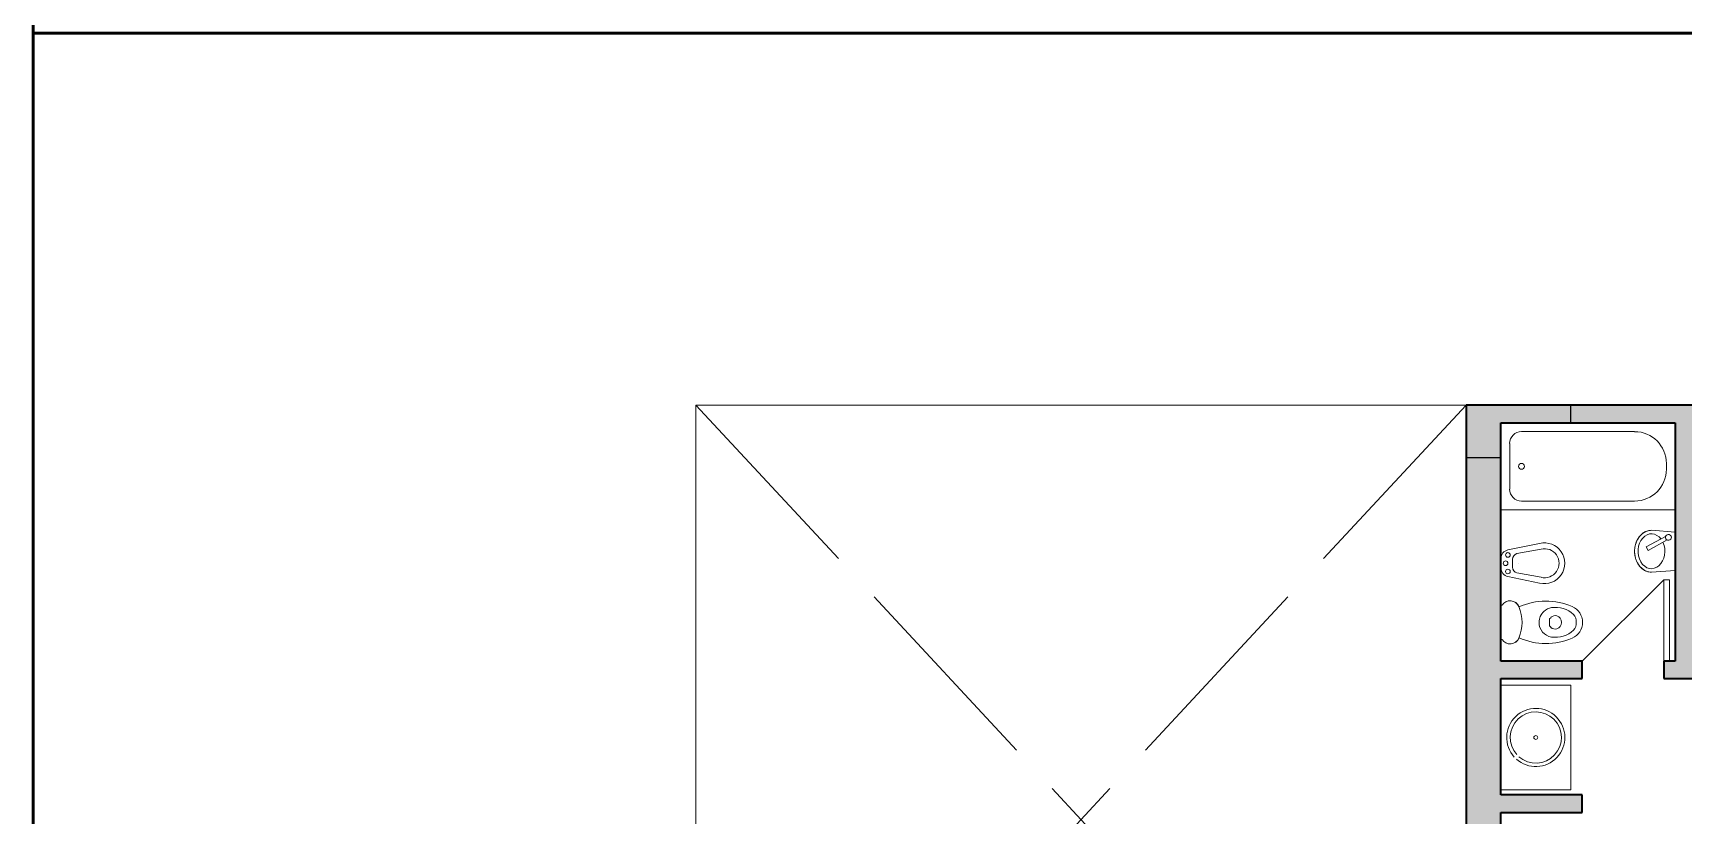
# Model space of a CAD drawing. Header units: metres. Extents: x 42 to 294, y -52 to 32.
# Drawn here: x 41.79 to 55.99, y -3.39 to 3.34 of the extents above; entities that cross this region are included whole.
import ezdxf

# ---------------------------------------------------------------- set-up
doc = ezdxf.new("R2010")
doc.units = ezdxf.units.M
doc.header["$LTSCALE"] = 0.15
doc.linetypes.add('ACAD_ISO02W100', pattern=[15, 12, -3])
doc.layers.get('0').update_dxf_attribs({"lineweight": 20})
for name, color, linetype, lineweight in [('A-DOORSYM', 1, 'Continuous', 9), ('A-WALL', 2, 'Continuous', 30), ('P-SANRFIM', 6, 'Continuous', 9), ('RECUADRO', 82, 'Continuous', 50)]:
    doc.layers.add(name, color=color, linetype=linetype, lineweight=lineweight)
doc.layers.add('Hatch', color=8, linetype='Continuous')
doc.layers.add('MUROS', color=11, linetype='Continuous')

# ---------------------------------------------------------------- blocks, each defined once
blk = doc.blocks.new('Puerta de 1 hoja - 70x210 cm-112-04 Tercer piso')
at = {"layer": 'A-DOORSYM', "lineweight": 13}
for p, q in [((0.617, 0.775), (-0.083, 0.075)), ((0.617, 0.775), (-0.083, 0.075)), ((0.617, 0.075), (0.617, 0.775))]:
    blk.add_line(p, q, dxfattribs=at)
blk = doc.blocks.new('Sink - Bathroom _2_ - Sink - Bathroom _2_-60-04 Tercer piso')
at = {"layer": 'P-SANRFIM'}
for p, q in [((-0.425, 0.6), (-0.425, 0)), ((0.475, 0.6), (-0.425, 0.6)), ((-0.425, 0.6), (0.475, 0.6)), ((-0.425, 0), (-0.425, 0.6)), ((0.475, 0), (0.475, 0.6)), ((0.475, 0.6), (0.475, 0))]:
    blk.add_line(p, q, dxfattribs=at)
blk.add_circle((0.025, 0.3), 0.017, dxfattribs=at)
for radius, start, end in [(0.25, 318.0028, 312.3075), (0.22, 318.5288, 312.0316)]:
    blk.add_arc((0.025, 0.3), radius, start, end, dxfattribs=at)
blk = doc.blocks.new('2D Bath _2_ - 2D Bath _2_-57-04 Tercer piso')
at = {"layer": 'P-SANRFIM'}
for p, q in [((-1.034, -0.647), (-1.034, -0.253)), ((-0.933, -0.151), (0.04, -0.151)), ((0.313, -0.425), (0.313, -0.475)), ((-1.111, -0.825), (0.389, -0.825)), ((-1.111, -0.825), (0.389, -0.825)), ((0.04, -0.749), (-0.933, -0.749))]:
    blk.add_line(p, q, dxfattribs=at)
for centre, radius, start, end in [((-0.933, -0.253), 0.102, 90, 180), ((0.04, -0.425), 0.273, 360, 90), ((-0.933, -0.45), 0.0254, 360, 180), ((-0.933, -0.45), 0.0254, 180, 0), ((0.04, -0.475), 0.273, 270, 0), ((-0.933, -0.647), 0.102, 180, 270)]:
    blk.add_arc(centre, radius, start, end, dxfattribs=at)
blk = doc.blocks.new('WC w Cistern _5_ - 540 x 360mm-21-04 Tercer piso')
at = {"layer": 'P-SANRFIM'}
for p, q in [((-0.147, 0), (-0.147, -0.009)), ((-0.147, 0), (-0.147, -0.009)), ((0.147, -0.009), (0.147, 0)), ((0.147, -0.009), (0.147, 0)), ((-0.043, -0.431), (-0.031, -0.418)), ((-0.031, -0.418), (0.031, -0.418)), ((0.031, -0.418), (0.043, -0.431))]:
    blk.add_line(p, q, dxfattribs=at)
for centre, radius, start, end in [((-0.103, -0.079), 0.0825, 122.2745, 248.8192), ((-0.103, -0.079), 0.0825, 122.2745, 246.8782), ((0.103, -0.079), 0.0825, 291.1808, 57.7255), ((0.103, -0.079), 0.0825, 293.1218, 57.7255), ((0.375, -0.388), 0.558, 155.3545, 203.7969), ((0.375, -0.388), 0.558, 155.3903, 203.7969), ((0, 0.162), 0.344, 246.8782, 293.1218), ((-0.375, -0.388), 0.558, 336.2031, 24.6455), ((-0.375, -0.388), 0.558, 336.2031, 24.6097), ((0, -0.456), 0.128, 89.9985, 170.9061), ((0, -0.456), 0.128, 42.4453, 90.0015), ((0, -0.456), 0.128, 9.0939, 42.4453), ((0.091, -0.47), 0.22, 170.9061, 224.3974), ((-0.008, -0.466), 0.05, 135, 197.1865), ((0, -0.464), 0.0581, 197.1865, 342.8171), ((0.008, -0.466), 0.05, 342.8171, 45), ((-0.091, -0.47), 0.22, 315.6026, 9.0939), ((0.001, -0.553), 0.15, 203.7969, 269.4689), ((0.001, -0.553), 0.15, 203.7969, 269.4689), ((-0.008, -0.567), 0.0816, 224.3974, 275.8355), ((-0.001, -0.553), 0.15, 270.5311, 336.2031), ((-0.001, -0.553), 0.15, 270.5311, 336.2031), ((0.008, -0.567), 0.0816, 264.1645, 315.6026)]:
    blk.add_arc(centre, radius, start, end, dxfattribs=at)
blk = doc.blocks.new('Basin - Small - Basin - Small-56-04 Tercer piso')
at = {"layer": 'P-SANRFIM'}
for p, q in [((-0.18, 0.205), (-0.165, 0)), ((-0.165, 0), (-0.18, 0.205)), ((0.007, 0.233), (0.038, 0.25)), ((0.097, 0.071), (0.007, 0.233)), ((0.038, 0.25), (0.127, 0.083)), ((0.165, 0), (0.18, 0.205)), ((0.18, 0.205), (0.165, 0))]:
    blk.add_line(p, q, dxfattribs=at)
for start, end in [(28, 208), (208, 28)]:
    blk.add_arc((0.119, 0.059), 0.025, start, end, dxfattribs=at)
for major_axis, ratio, start_param, end_param in [((-0.18, 0), 0.805556, 3.141593, 6.283185), ((0.15, 0), 0.766667, 5.476019, 11.537553)]:
    blk.add_ellipse((0, 0.205), major_axis=major_axis, ratio=ratio, start_param=start_param, end_param=end_param, dxfattribs=at)
at = {"layer": 'P-SANRFIM', "start_tangent": (-0.003421, 0.999994), "end_tangent": (-0.003421, -0.999994)}
blk.add_spline([(0.18, 0.205), (0.179, 0.221), (0.175, 0.237), (0.17, 0.253), (0.166, 0.261), (0.162, 0.268), (0.158, 0.275), (0.152, 0.282), (0.147, 0.289), (0.141, 0.295), (0.134, 0.302), (0.127, 0.308), (0.12, 0.313), (0.112, 0.318), (0.104, 0.323), (0.096, 0.328), (0.087, 0.332), (0.078, 0.336), (0.069, 0.339), (0.059, 0.342), (0.05, 0.344), (0.04, 0.346), (0.03, 0.348), (0.02, 0.349), (0.01, 0.35), (0, 0.35), (-0.01, 0.35), (-0.02, 0.349), (-0.03, 0.348), (-0.04, 0.346), (-0.055, 0.343), (-0.069, 0.339), (-0.083, 0.334), (-0.096, 0.328), (-0.108, 0.321), (-0.12, 0.313), (-0.131, 0.305), (-0.141, 0.295), (-0.15, 0.286), (-0.158, 0.275), (-0.164, 0.264), (-0.17, 0.253), (-0.174, 0.241), (-0.177, 0.229), (-0.18, 0.205)], degree=3, dxfattribs=at)
blk = doc.blocks.new('Puerta de 1 hoja - 70x210 cm-62-02 Primer piso')
at = {"layer": 'A-DOORSYM', "lineweight": 13}
for p, q in [((0.617, 0.775), (-0.083, 0.075)), ((0.617, 0.775), (-0.083, 0.075)), ((0.617, 0.075), (0.617, 0.775))]:
    blk.add_line(p, q, dxfattribs=at)

msp = doc.modelspace()

# ---------------------------------------------------------------- hatches: boundary and pattern name
at = {"layer": 'Hatch'}
msp.add_hatch(color=256, dxfattribs=at).paths.add_polyline_path([(55.018, 0.141), (54.118, 0.141), (54.118, -0.309), (54.418, -0.309), (54.418, -0.009), (55.018, -0.009)])
at = {"layer": 'MUROS'}
h = msp.add_hatch(color=256, dxfattribs=at)
h.paths.add_polyline_path([(54.418, -2.209), (55.118, -2.209), (55.118, -2.059), (54.418, -2.059), (54.418, -0.309), (54.118, -0.309), (54.118, -4.034), (54.418, -4.034), (54.418, -3.359), (55.118, -3.359), (55.118, -3.209), (54.418, -3.209)])
h.paths.add_polyline_path([(58.818, 0.141), (55.018, 0.141), (55.018, -0.009), (55.918, -0.009), (55.918, -2.059), (55.818, -2.059), (55.818, -2.209), (56.518, -2.209), (56.518, -2.309), (56.668, -2.309), (56.668, -2.059), (56.068, -2.059), (56.068, -0.009), (58.818, -0.009)])
h.paths.add_polyline_path([(59.918, -0.309), (59.618, -0.309), (59.618, -1.084), (59.918, -1.084)])
h.paths.add_polyline_path([(59.918, -3.084), (59.618, -3.084), (59.618, -3.209), (56.668, -3.209), (56.668, -3.109), (56.518, -3.109), (56.518, -3.359), (59.618, -3.359), (59.618, -4.034), (59.918, -4.034)])
h.paths.add_polyline_path([(59.918, -6.034), (59.618, -6.034), (59.618, -6.484), (59.918, -6.484)])
h.paths.add_polyline_path([(59.618, -7.134), (59.518, -7.134), (59.518, -7.284), (59.618, -7.284)])
h.paths.add_polyline_path([(60.918, -6.984), (59.918, -6.984), (59.918, -7.284), (60.918, -7.284)])
h.paths.add_polyline_path([(66.918, -6.984), (65.918, -6.984), (65.918, -7.284), (66.918, -7.284)])
h.paths.add_polyline_path([(67.218, -6.034), (66.918, -6.034), (66.918, -6.684), (67.218, -6.684)])
h.paths.add_polyline_path([(71.118, -3.209), (70.718, -3.209), (70.718, -3.109), (70.568, -3.109), (70.568, -3.134), (70.568, -3.159), (70.568, -3.209), (67.218, -3.209), (67.218, -3.084), (66.918, -3.084), (66.918, -4.034), (67.218, -4.034), (67.218, -3.359), (70.568, -3.359), (70.568, -3.459), (70.718, -3.459), (70.718, -3.359), (71.118, -3.359)])
h.paths.add_polyline_path([(67.218, -0.309), (66.918, -0.309), (66.918, -1.084), (67.218, -1.084)])
h.paths.add_polyline_path([(72.518, 0.141), (68.018, 0.141), (68.018, -0.009), (71.168, -0.009), (71.168, -2.059), (70.568, -2.059), (70.568, -2.309), (70.718, -2.309), (70.718, -2.209), (72.018, -2.209), (72.018, -2.059), (71.318, -2.059), (71.318, -0.009), (72.518, -0.009)])
h.paths.add_polyline_path([(76.693, 0.141), (73.318, 0.141), (73.318, -0.009), (76.693, -0.009)])
h.paths.add_polyline_path([(72.968, -0.009), (72.818, -0.009), (72.818, -2.059), (72.718, -2.059), (72.718, -2.209), (72.818, -2.209), (72.818, -2.309), (72.968, -2.309), (72.968, -2.209), (73.568, -2.209), (73.568, -2.059), (72.968, -2.059)])
h.paths.add_polyline_path([(77.493, -0.459), (77.193, -0.459), (77.193, -1.034), (77.493, -1.034)])

# ---------------------------------------------------------------- linework, layer by layer
for p in [(54.118, 0.141), (47.493, -6.984)]:
    msp.add_line(p, (47.493, 0.141))
at = {"linetype": 'ACAD_ISO02W100'}
for p, q in [((47.493, 0.141), (54.118, -6.984)), ((54.118, 0.141), (47.493, -6.984))]:
    msp.add_line(p, q, dxfattribs=at)
at = {"layer": 'A-DOORSYM'}
for p, q in [((55.818, -1.359), (55.868, -1.359)), ((55.868, -1.359), (55.868, -2.059)), ((55.868, -2.059), (55.818, -2.059))]:
    msp.add_line(p, q, dxfattribs=at)
at = {"layer": 'A-WALL', "lineweight": 35}
for p, q in [((54.118, 0.141), (54.118, -4.034)), ((59.918, 0.141), (54.118, 0.141)), ((54.418, -2.059), (54.418, -0.009)), ((54.418, -0.009), (55.918, -0.009)), ((55.918, -0.009), (55.918, -2.059)), ((55.118, -2.059), (54.418, -2.059)), ((55.118, -2.209), (55.118, -2.059)), ((55.918, -2.059), (55.818, -2.059)), ((55.818, -2.059), (55.818, -2.209)), ((54.418, -3.209), (54.418, -2.209)), ((54.418, -2.209), (55.118, -2.209)), ((55.818, -2.209), (56.518, -2.209)), ((55.118, -3.209), (54.418, -3.209)), ((55.118, -3.359), (55.118, -3.209)), ((54.418, -4.034), (54.418, -3.359)), ((54.418, -3.359), (55.118, -3.359))]:
    msp.add_line(p, q, dxfattribs=at)
at = {"layer": 'Hatch', "ltscale": 0.2}
for p, q in [((55.018, -0.009), (55.018, 0.141)), ((54.118, -0.009), (54.118, -0.309)), ((54.418, -0.309), (54.418, -0.009)), ((54.418, -0.009), (55.018, -0.009))]:
    msp.add_line(p, q, dxfattribs=at)
at = {"layer": 'Hatch'}
msp.add_line((54.118, -0.309), (54.418, -0.309), dxfattribs=at)
at = {"layer": 'P-SANRFIM'}
for p, q in [((54.478, -1.103), (54.751, -1.047)), ((54.556, -1.134), (54.763, -1.095)), ((54.418, -1.257), (54.418, -1.176)), ((54.518, -1.251), (54.518, -1.183)), ((54.568, -1.217), (54.568, -1.217)), ((54.478, -1.331), (54.751, -1.387)), ((54.556, -1.299), (54.763, -1.338))]:
    msp.add_line(p, q, dxfattribs=at)
for centre in [(54.478, -1.146), (54.458, -1.217), (54.478, -1.288)]:
    msp.add_circle(centre, 0.02, dxfattribs=at)
for centre, radius, start, end in [((54.493, -1.176), 0.075, 101.5903, 180), ((54.568, -1.183), 0.05, 103.8714, 180), ((54.793, -1.217), 0.175, 256.1286, 103.8714), ((54.793, -1.217), 0.125, 256.1286, 103.8714), ((54.493, -1.257), 0.075, 180, 258.4097), ((54.568, -1.251), 0.05, 180, 256.1286)]:
    msp.add_arc(centre, radius, start, end, dxfattribs=at)
at = {"layer": 'RECUADRO', "ltscale": 0.1}
for p, q in [((41.791, 3.341), (41.791, 31.505)), ((83.791, 3.341), (41.791, 3.341)), ((41.791, 3.341), (83.791, 3.341)), ((41.791, -24.225), (41.791, 3.341))]:
    msp.add_line(p, q, dxfattribs=at)

# ---------------------------------------------------------------- block references
at = {"layer": 'A-DOORSYM'}
for name in ['Puerta de 1 hoja - 70x210 cm-112-04 Tercer piso', 'Puerta de 1 hoja - 70x210 cm-62-02 Primer piso']:
    msp.add_blockref(name, (55.201, -2.134), dxfattribs=at)
at = {"layer": 'P-SANRFIM'}
msp.add_blockref('2D Bath _2_ - 2D Bath _2_-57-04 Tercer piso', (55.528, 0.066), dxfattribs=at)
for name, p, rotation in [('Basin - Small - Basin - Small-56-04 Tercer piso', (55.918, -1.114), 89.9999999999999), ('WC w Cistern _5_ - 540 x 360mm-21-04 Tercer piso', (54.418, -1.725), 89.99999999999974), ('Sink - Bathroom _2_ - Sink - Bathroom _2_-60-04 Tercer piso', (54.418, -2.69), 269.9999999999999)]:
    msp.add_blockref(name, p, dxfattribs=dict(at, rotation=rotation))

doc.saveas('drawing.dxf')
